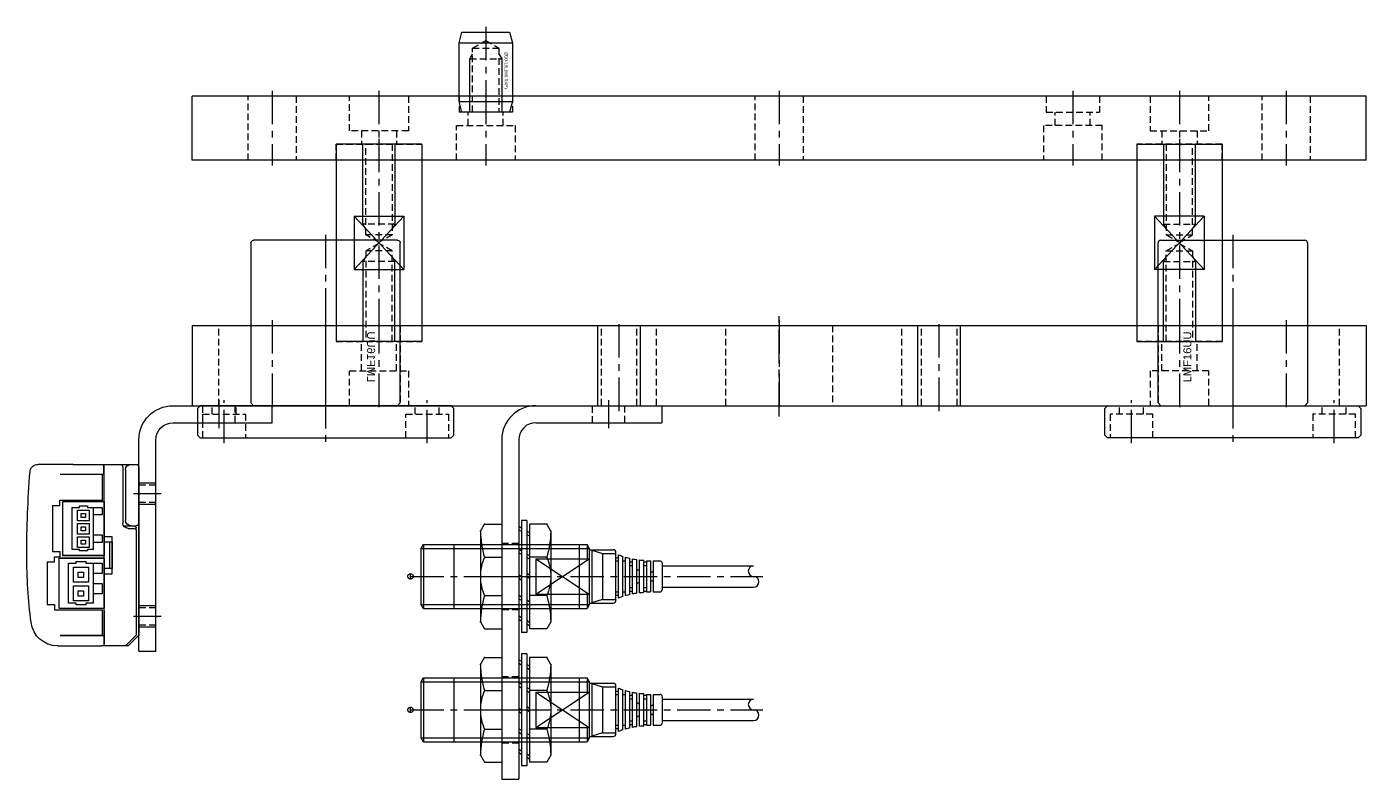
# Model space of a CAD drawing. Header units: inches. Extents: x 0 to 77285, y -118 to 40065.
# Drawn here: x 70566 to 70817, y 25682.2 to 25823.2 of the extents above; entities that cross this region are included whole.
import ezdxf
from ezdxf.enums import TextEntityAlignment as Align

# ---------------------------------------------------------------- set-up
doc = ezdxf.new("R2010")
doc.units = ezdxf.units.IN
doc.header["$LTSCALE"] = 5
doc.header["$MEASUREMENT"] = 0
doc.linetypes.add('CENTER', pattern=[2, 1.25, -0.25, 0.25, -0.25])
doc.linetypes.add('HIDDEN', pattern=[0.375, 0.25, -0.125])
for name, color, linetype in [('11', 1, 'CENTER'), ('22', 2, 'HIDDEN'), ('44', 4, 'Continuous'), ('55', 5, 'Continuous'), ('77', 40, 'HIDDEN'), ('A', 8, 'Continuous'), ('BOM-T', 4, 'Continuous'), ('T', 3, 'Continuous'), ('Y', 60, 'Continuous')]:
    doc.layers.add(name, color=color, linetype=linetype)
doc.styles.get("Standard").update_dxf_attribs({"font": 'arial.ttf'})

# ---------------------------------------------------------------- blocks, each defined once
blk = doc.blocks.new('A$C38c03a7b')
for p, q in [((-5, 13), (-4.46, 15)), ((-5, 2), (-5, 13)), ((-5, 13), (5, 13)), ((-4.46, 15), (4.46, 15)), ((4.46, 15), (5, 13)), ((5, 13), (5, 2)), ((-4.46, 0), (-5, 2)), ((-5, 2), (5, 2)), ((4.46, 0), (-4.46, 0)), ((5, 2), (4.46, 0))]:
    blk.add_line(p, q)
at = {"layer": '11'}
blk.add_line((0, 16), (0, -1), dxfattribs=at)
at = {"layer": '22'}
for p, q in [((-2.46, 12), (0, 13.42)), ((0, 13.42), (2.46, 12)), ((-2.46, 0), (-2.46, 12)), ((-2.46, 12), (2.46, 12)), ((2.46, 12), (2.46, 0)), ((-3, 10), (3, 10))]:
    blk.add_line(p, q, dxfattribs=at)
at = {"layer": 'T'}
for p, q in [((-3, 10), (-2.46, 10.94)), ((2.46, 10.94), (3, 10)), ((-3, 0), (-3, 10)), ((3, 10), (3, 0))]:
    blk.add_line(p, q, dxfattribs=at)
at = {"layer": 'BOM-T', "color": 4}
blk.add_text('%%C10-15L(M6 TAP)', height=0.6, rotation=270, dxfattribs=at).set_placement((3.84, 11.22), align=Align.MIDDLE_LEFT)
blk = doc.blocks.new('A$Ca7f64d89')
for p, q in [((110, 0, 0), (-110, 0, 0)), ((-110, -12, 0), (-110, 0, 0)), ((110, -12, 0), (110, 0, 0)), ((110, -12, 0), (-110, -12, 0))]:
    blk.add_line(p, q)
at = {"layer": '11'}
for p, q in [((-95, 1, 0), (-95, -13, 0)), ((-75, 1), (-75, -13)), ((-55, 1, 0), (-55, -13, 0)), ((0, 1, 0), (0, -13, 0)), ((55, 1, 0), (55, -13, 0)), ((75, 1), (75, -13)), ((95, 1, 0), (95, -13, 0))]:
    blk.add_line(p, q, dxfattribs=at)
at = {"layer": '22'}
for p, q in [((-99.5, -12, 0), (-99.5, 0, 0)), ((-90.5, 0, 0), (-90.5, -12, 0)), ((-60, 0, 0), (-60, -3, 0)), ((-50, 0, 0), (-50, -3, 0)), ((-4.5, -12, 0), (-4.5, 0, 0)), ((4.5, 0, 0), (4.5, -12, 0)), ((50, 0, 0), (50, -3, 0)), ((60, 0, 0), (60, -3, 0)), ((90.5, -12, 0), (90.5, 0, 0)), ((99.5, 0, 0), (99.5, -12, 0)), ((-80.5, -6.5), (-80.5, 0)), ((-69.5, 0), (-69.5, -6.5)), ((69.5, 0), (69.5, -6.5)), ((80.5, -6.5), (80.5, 0)), ((-50, -3, 0), (-60, -3, 0)), ((-58.3, -5.5, 0), (-58.3, -3, 0)), ((-51.7, -5.5, 0), (-51.7, -3, 0)), ((50, -3, 0), (60, -3, 0)), ((51.7, -5.5, 0), (51.7, -3, 0)), ((58.3, -5.5, 0), (58.3, -3, 0)), ((-69.5, -6.5), (-80.5, -6.5)), ((-78.3, -6.5), (-78.3, -9)), ((-71.7, -6.5), (-71.7, -9)), ((-60.5, -12, 0), (-60.5, -5.5, 0)), ((-60.5, -5.5, 0), (-49.5, -5.5, 0)), ((-49.5, -5.5, 0), (-49.5, -12, 0)), ((60.5, -5.5, 0), (49.5, -5.5, 0)), ((49.5, -5.5, 0), (49.5, -12, 0)), ((60.5, -12, 0), (60.5, -5.5, 0)), ((69.5, -6.5), (80.5, -6.5)), ((71.7, -6.5), (71.7, -9)), ((78.3, -6.5), (78.3, -9)), ((-83, -12), (-83, -9)), ((-83, -9), (-67, -9)), ((-67, -9), (-67, -12)), ((83, -9), (67, -9)), ((67, -9), (67, -12)), ((83, -12), (83, -9))]:
    blk.add_line(p, q, dxfattribs=at)
blk = doc.blocks.new('A$Cb0f354e5')
for p, q in [((13, 37, 0), (-3, 37, 0)), ((-3, 37, 0), (-3, 0)), ((13, 37, 0), (13, 0)), ((0.34, 23.5, 0), (9.66, 23.5, 0)), ((0.34, 23.5, 0), (0.34, 13.5, 0)), ((9.66, 23.5, 0), (9.66, 13.5, 0)), ((0.34, 13.5, 0), (9.66, 13.5, 0)), ((13, 0), (-3, 0))]:
    blk.add_line(p, q)
at = {"layer": '11'}
blk.add_line((5, 38, 0), (5, -1), dxfattribs=at)
at = {"layer": '22'}
for p, q in [((2.54, 20, 0), (2.54, 37, 0)), ((7.46, 37, 0), (7.46, 20, 0)), ((8, 22, 0), (2, 22, 0)), ((5, 18.58, 0), (2.54, 20, 0)), ((7.46, 20, 0), (2.54, 20, 0)), ((5, 18.42, 0), (2.54, 17, 0)), ((7.46, 20, 0), (5, 18.58, 0)), ((7.46, 17, 0), (5, 18.42, 0)), ((2.54, 17, 0), (2.54, 0, 0)), ((7.46, 17, 0), (2.54, 17, 0)), ((7.46, 0, 0), (7.46, 17, 0)), ((8, 15, 0), (2, 15, 0))]:
    blk.add_line(p, q, dxfattribs=at)
at = {"layer": 'A'}
for p, q in [((9.66, 13.5, 0), (0.34, 23.5, 0)), ((0.34, 13.5, 0), (9.66, 23.5, 0))]:
    blk.add_line(p, q, dxfattribs=at)
at = {"layer": 'T'}
for p, q in [((2, 22, 0), (2, 37, 0)), ((8, 37, 0), (8, 22, 0)), ((2.54, 21.06, 0), (2, 22, 0)), ((8, 22, 0), (7.46, 21.06, 0)), ((2.54, 15.94, 0), (2, 15, 0)), ((8, 15, 0), (7.46, 15.94, 0)), ((2, 15, 0), (2, 0, 0)), ((8, 0, 0), (8, 15, 0))]:
    blk.add_line(p, q, dxfattribs=at)
blk = doc.blocks.new('A$C348276db')
for p, q in [((15, 15, 3256.04), (15, 0, 3256.04)), ((15, 15, 3256.04), (235, 15, 3256.04)), ((26, 15, 3256.04), (26, 0, 3256.04)), ((54, 15, 3256.04), (54, 0, 3256.04)), ((91.68, 0, 3256.04), (91.68, 15, 3256.04)), ((98.32, 0, 3256.04), (98.32, 15, 3256.04)), ((102, 0, 3256.04), (102, 15, 3256.04)), ((148, 0, 3256.04), (148, 15, 3256.04)), ((151.68, 0, 3256.04), (151.68, 15, 3256.04)), ((158.32, 0, 3256.04), (158.32, 15, 3256.04)), ((196, 15, 3256.04), (196, 0, 3256.04)), ((224, 15, 3256.04), (224, 0, 3256.04)), ((235, 15, 3256.04), (235, 0, 3256.04)), ((15, 0, 3256.04), (235, 0, 3256.04))]:
    blk.add_line(p, q)
at = {"layer": '11'}
for p, q in [((40, 16, 3256.04), (40, -1, 3256.04)), ((95, -1, 3256.04), (95, 16, 3256.04)), ((125, -2, 3256.04), (125, 17, 3256.04)), ((155, -1, 3256.04), (155, 16, 3256.04)), ((210, 16, 3256.04), (210, -1, 3256.04))]:
    blk.add_line(p, q, dxfattribs=at)
at = {"layer": 'T'}
for p, q in [((91, 0, 3256.04), (91, 15, 3256.04)), ((99, 0, 3256.04), (99, 15, 3256.04)), ((151, 0, 3256.04), (151, 15, 3256.04)), ((159, 0, 3256.04), (159, 15, 3256.04))]:
    blk.add_line(p, q, dxfattribs=at)
blk = doc.blocks.new('A$Ccf0fb916')
for p, q in [((-24, 5.5), (-23.5, 6)), ((-24, 0.5), (-24, 5.5)), ((-23.5, 6), (23.5, 6)), ((23.5, 6), (24, 5.5)), ((24, 5.5), (24, 0.5)), ((-23.5, 0), (-24, 0.5)), ((23.5, 0), (-23.5, 0)), ((-13.5, 0), (-14, -0.5)), ((14, -0.5), (13.5, 0)), ((24, 0.5), (23.5, 0)), ((-14, -30.5), (-14, -0.5)), ((14, -0.5), (14, -30.5)), ((13.5, -31), (-13.5, -31))]:
    blk.add_line(p, q)
for centre, start, end in [((-13.5, -30.5), 180, 270), ((13.5, -30.5), 270, 360)]:
    blk.add_arc(centre, 0.5, start, end)
at = {"layer": '11'}
for p, q in [((-19, 7), (-19, -1)), ((0, -32), (0, 7)), ((19, 7), (19, -1))]:
    blk.add_line(p, q, dxfattribs=at)
at = {"layer": '22'}
for p, q in [((-23, 6), (-23, 1.6)), ((-15, 1.6), (-15, 6)), ((15, 6), (15, 1.6)), ((23, 1.6), (23, 6)), ((-23, 1.6), (-15, 1.6)), ((-21.25, 1.6), (-21.25, 0)), ((-16.75, 1.6), (-16.75, 0)), ((15, 1.6), (23, 1.6)), ((16.75, 1.6), (16.75, 0)), ((21.25, 1.6), (21.25, 0))]:
    blk.add_line(p, q, dxfattribs=at)
at = {"layer": 'BOM-T', "color": 4}
blk.add_text('LMF16UU', height=1.5, rotation=270, dxfattribs=at).set_placement((8.52, -4.36), align=Align.MIDDLE_LEFT)
blk = doc.blocks.new('A$C155e952e')
for p, q in [((-4, 18.31), (-3.24, 19.63)), ((-4, 18.31), (-4, 1.31)), ((-3.24, 19.63), (0, 19.63)), ((0, 19.63), (0, 0)), ((-3.24, 13.41), (0, 13.41)), ((-3.24, 6.22), (0, 6.22)), ((-4, 1.31), (-3.24, 0)), ((-3.24, 0), (0, 0))]:
    blk.add_line(p, q)
for centre, radius, start, end in [((17.82, 19.18), 21.84, 182.2649, 195.323), ((4.92, 9.81), 8.92, 156.1938, 179.9413), ((4.92, 9.82), 8.92, 180.0587, 203.8062), ((17.82, 0.45), 21.84, 164.677, 177.7351)]:
    blk.add_arc(centre, radius, start, end)
for p in [(-4, 18.31), (-4, 18.31), (-3.24, 19.63), (-4, 1.31)]:
    blk.add_point(p)
blk = doc.blocks.new('A$C8b6cfe8f')
for p, q in [((0.5, 10.5), (0.5, -10.5)), ((1.5, 10.5), (0.5, 10.5)), ((1.5, 10.5), (1.5, -10.5)), ((0, 9.4), (0.5, 9.1)), ((0, 9.4), (0, 8.76)), ((0, 8.76), (0.5, 8.46)), ((1.5, 8.51), (2, 8.22)), ((1.5, 7.87), (2, 7.58)), ((2, 8.22), (2, 7.58)), ((0, 5.09), (0, 4.45)), ((0, 5.09), (0.5, 4.79)), ((0, 4.45), (0.5, 4.15)), ((1.5, 4.2), (2, 3.91)), ((1.5, 3.56), (2, 3.27)), ((2, 3.91), (2, 3.27)), ((0, 0.32), (0, -0.32)), ((0, 0.32), (0.5, 0.03)), ((1.5, 0.61), (2, 0.32)), ((2, 0.32), (2, -0.32)), ((0, -0.32), (0.5, -0.61)), ((1.5, -0.03), (2, -0.32)), ((0, -3.53), (0, -4.17)), ((0, -3.53), (0.5, -3.83)), ((0, -4.17), (0.5, -4.47)), ((1.5, -4.41), (2, -4.71)), ((2, -4.71), (2, -5.35)), ((0, -7.37), (0, -8.01)), ((0, -7.37), (0.5, -7.67)), ((1.5, -5.05), (2, -5.35)), ((0, -8.01), (0.5, -8.31)), ((1.5, -8.25), (2, -8.55)), ((1.5, -8.89), (2, -9.19)), ((2, -8.55), (2, -9.19)), ((1.5, -10.5), (0.5, -10.5))]:
    blk.add_line(p, q)
blk = doc.blocks.new('A$Ce7fb24a1')
for p, q in [((2.9, 5.25), (3.33, 6)), ((2.9, -5.25), (2.9, 5.25)), ((3.33, 6), (34, 6)), ((3.33, 6), (3.33, -6)), ((34.4, 5.3), (34, 6)), ((34, 6), (34, 3.32)), ((34.4, 5.3), (34.4, -5.3)), ((24.4, 3.32), (34.4, 3.32)), ((24.4, 3.32), (24.4, -3.32)), ((34.4, 5), (34.9, 5)), ((34.4, 5), (38.9, 5)), ((34.9, 5), (34.9, -5)), ((34.9, 4.92), (36.9, 4.3)), ((36.9, 4.3), (36.9, -4.3)), ((36.9, 4.3), (39.4, 4.3)), ((39.4, -4.5), (39.4, 4.5)), ((39.4, 3.5), (39.9, 3.5)), ((39.4, 2.9), (39.9, 2.9)), ((39.9, -4.05), (39.9, 4.05)), ((40.7, -3.76), (40.7, 3.76)), ((40.7, 2.9), (41.2, 2.9)), ((41.2, -3.6), (41.2, 3.6)), ((42, -3.39), (42, 3.39)), ((42, 2.75), (42.5, 2.75)), ((42.5, -3.29), (42.5, 3.29)), ((43.3, -3.15), (43.3, 3.15)), ((43.8, -3.09), (43.8, 3.1)), ((44.6, -3.03), (44.6, 3.03)), ((44.6, 2.75), (45.1, 2.75)), ((45.1, 2.9), (45.9, 2.9)), ((45.1, 2.9), (45.1, -2.9)), ((45.9, 2.9), (45.9, -2.9)), ((46.4, 2.9), (47.6, 2.9)), ((46.4, 2.9), (46.4, -2.9)), ((42, 2.07), (42.5, 2.07)), ((44.6, 2.07), (45.1, 2.07)), ((48.1, -2.4), (48.1, 2.4)), ((48.1, 2), (65.2, 2)), ((42, -2.08), (42.5, -2.08)), ((44.6, -2.08), (45.1, -2.08)), ((48.1, -2), (65.2, -2)), ((24.4, -3.32), (34.4, -3.32)), ((34, -3.32), (34, -6)), ((34.4, -5), (38.9, -5)), ((36.9, -4.3), (34.9, -4.92)), ((36.9, -4.3), (39.4, -4.3)), ((39.4, -2.9), (39.9, -2.9)), ((39.4, -3.5), (39.9, -3.5)), ((40.7, -2.9), (41.2, -2.9)), ((42, -2.75), (42.5, -2.75)), ((44.6, -2.75), (45.1, -2.75)), ((45.1, -2.9), (45.9, -2.9)), ((46.4, -2.9), (47.6, -2.9)), ((3.33, -6), (2.9, -5.25)), ((3.33, -6), (34, -6)), ((34.4, -5.3), (34, -6))]:
    blk.add_line(p, q)
for centre, radius, start, end in [((38.9, 4.5), 0.5, 0, 90), ((45.27, 17.52), 14.5, 248.279, 251.645), ((45.27, 17.52), 14.5, 253.714, 256.982), ((45.27, 17.52), 14.5, 259.002, 262.207), ((45.27, 17.52), 14.5, 264.196, 267.367), ((47.6, 2.4), 0.5, 0, 90), ((43.55, 1.45), 0.25, 180, 270), ((43.55, 1.45), 0.25, 270, 0), ((46.15, 1.05), 0.25, 180, 0), ((65.2, 1), 1, 90, 270), ((65.2, -1), 1, 270, 90), ((43.55, -1.45), 0.25, 90, 180), ((43.55, -1.45), 0.25, 0, 90), ((46.15, -1.05), 0.25, 0, 180), ((47.6, -2.4), 0.5, 270, 0), ((38.9, -4.5), 0.5, 270, 0), ((45.27, -17.52), 14.5, 108.355, 111.721), ((45.27, -17.52), 14.5, 103.018, 106.286), ((45.27, -17.52), 14.5, 97.7934, 100.998), ((45.27, -17.52), 14.5, 92.6334, 95.8036)]:
    blk.add_arc(centre, radius, start, end)
at = {"layer": '11'}
for p, q in [((0.9, -0.5), (0.9, 0.5)), ((0.9, 0), (66.93, 0))]:
    blk.add_line(p, q, dxfattribs=at)
blk.add_circle((0.9, 0), 0.5, dxfattribs=at)
at = {"layer": 'A'}
for p, q in [((9, 6), (9, -6)), ((32.5, 6), (32.5, -6)), ((24.4, 3.32), (34.4, -3.32)), ((24.4, -3.32), (34.4, 3.32))]:
    blk.add_line(p, q, dxfattribs=at)
at = {"layer": 'T'}
for p, q in [((2.9, 5.25), (34.4, 5.25)), ((2.9, -5.25), (34.4, -5.25))]:
    blk.add_line(p, q, dxfattribs=at)
blk = doc.blocks.new('A$C6a460ffd')
for p, q in [((4.8, 51.5), (28.4, 51.5)), ((28.4, 51.5), (28.4, 48.3)), ((4.8, 48.3), (28.4, 48.3)), ((-1.6, 45.1), (-1.6, -18.5)), ((1.6, 45.1), (1.6, -18.5)), ((-1.6, -18.5), (1.6, -18.5))]:
    blk.add_line(p, q)
for radius in [6.4, 3.2]:
    blk.add_arc((4.8, 45.1), radius, 90, 180)
at = {"layer": '11'}
for p, q in [((18.4, 52.5), (18.4, 47.3)), ((-2.6, 19.5), (2.6, 19.5)), ((-2.6, -5.5), (2.6, -5.5))]:
    blk.add_line(p, q, dxfattribs=at)
at = {"layer": '22'}
for p, q in [((15.4, 48.3), (15.4, 51.5)), ((21.4, 51.5), (21.4, 48.3)), ((-1.6, 25.75), (1.6, 25.75)), ((1.6, 13.25), (-1.6, 13.25)), ((-1.6, 0.75), (1.6, 0.75)), ((1.6, -11.75), (-1.6, -11.75))]:
    blk.add_line(p, q, dxfattribs=at)
blk = doc.blocks.new('A$C35e5d4fbE')
for p, q in [((-2, 33.5), (-2, 2)), ((4.5, 34), (-1.5, 34)), ((0.5, 33), (0.5, 23.5)), ((1, 33.5), (1, 23)), ((10.32, 34), (1.5, 34)), ((4.5, 20.5), (4.5, 34)), ((4.5, 0), (4.5, 34)), ((4.6, 34), (4.6, 32.1)), ((10.32, 34), (16.89, 34)), ((4.6, 32.1), (12.73, 32.1)), ((4.6, 32.1), (12.73, 32.1)), ((4.8, 27.27), (4.8, 32.1)), ((4.5, 27.07), (12.3, 27.07)), ((4.5, 27.07), (4.5, 16.92)), ((12.1, 27.07), (4.7, 27.07)), ((12.8, 27.27), (4.8, 27.27)), ((7.65, 25.92), (4.9, 25.92)), ((4.9, 25.92), (4.9, 24.52)), ((6.5, 18.07), (6.5, 25.92)), ((9.5, 25.42), (7.3, 25.42)), ((7.3, 25.42), (7.3, 23.42)), ((9.15, 26.22), (7.65, 26.22)), ((7.65, 26.22), (7.65, 25.92)), ((9.15, 25.92), (9.15, 26.22)), ((10.5, 25.92), (9.15, 25.92)), ((9.5, 23.42), (9.5, 25.42)), ((10.5, 18.07), (10.5, 25.92)), ((12.3, 27.07), (12.3, 16.92)), ((12.8, 26.27), (12.8, 27.27)), ((14.2, 26.27), (12.8, 26.27)), ((14.2, 26.27), (14.2, 17.7)), ((4.9, 24.52), (6.5, 24.52)), ((7.3, 23.42), (9.5, 23.42)), ((9.5, 22.92), (7.3, 22.92)), ((7.3, 22.92), (7.3, 20.92)), ((8.8, 24.82), (8, 24.82)), ((8, 24.82), (8, 24.02)), ((8, 24.02), (8.8, 24.02)), ((8.8, 24.02), (8.8, 24.82)), ((9.5, 20.92), (9.5, 22.92)), ((-0.5, 22.5), (-1.5, 22.5)), ((-1.5, 21.7), (-1.5, 22.1)), ((-1.5, 21.7), (-1.5, 2)), ((-1.2, 22.4), (0.8, 22.4)), ((0, 22), (-1.2, 22)), ((3, 13.5), (3, 20.5)), ((4.5, 20.5), (3, 20.5)), ((6.5, 20.77), (4.9, 20.77)), ((4.9, 20.77), (4.9, 19.37)), ((7.3, 20.92), (9.5, 20.92)), ((9.5, 20.42), (7.3, 20.42)), ((7.3, 20.42), (7.3, 18.42)), ((8.8, 22.32), (8, 22.32)), ((8, 22.32), (8, 21.52)), ((8, 21.52), (8.8, 21.52)), ((8.8, 21.52), (8.8, 22.32)), ((9.5, 18.42), (9.5, 20.42)), ((3, 19.5), (3, 14.5)), ((4.5, 19.5), (3, 19.5)), ((3.5, 19.5), (3.5, 14.5)), ((4.9, 19.37), (6.5, 19.37)), ((6.5, 18.07), (7.65, 18.07)), ((7.3, 18.42), (9.5, 18.42)), ((7.65, 18.07), (7.65, 17.77)), ((7.65, 17.77), (9.15, 17.77)), ((8.8, 19.82), (8, 19.82)), ((8, 19.82), (8, 19.02)), ((8, 19.02), (8.8, 19.02)), ((8.8, 19.02), (8.8, 19.82)), ((9.15, 17.77), (9.15, 18.07)), ((9.15, 18.07), (10.5, 18.07)), ((14.2, 17.7), (12.8, 17.7)), ((12.8, 17.7), (12.8, 16.7)), ((12.3, 16.92), (4.5, 16.92)), ((4.5, 16.43), (13, 16.43)), ((4.5, 16.43), (4.5, 7.03)), ((4.7, 16.92), (12.1, 16.92)), ((12.8, 16.43), (4.7, 16.43)), ((7.95, 15.48), (4.9, 15.48)), ((4.9, 15.48), (4.9, 13.53)), ((6.5, 7.98), (6.5, 15.48)), ((9.75, 15.78), (7.95, 15.78)), ((7.95, 15.78), (7.95, 15.48)), ((9.75, 15.48), (9.75, 15.78)), ((11.2, 15.48), (9.75, 15.48)), ((11.2, 7.98), (11.2, 15.48)), ((13.8, 16.7), (12.8, 16.7)), ((13, 16.43), (13, 7.03)), ((13.8, 15.75), (13.8, 16.7)), ((15, 15.75), (13.8, 15.75)), ((15.2, 15.75), (13.8, 15.75)), ((15.2, 15.75), (15.2, 7.75)), ((3, 14.5), (4.5, 14.5)), ((4.5, 13.5), (3, 13.5)), ((4.5, 14.71), (4.5, 14.71)), ((4.5, 0), (4.5, 13.5)), ((4.9, 13.53), (6.5, 13.53)), ((10.25, 14.73), (7.45, 14.73)), ((7.45, 14.73), (7.45, 11.93)), ((9.35, 13.83), (8.35, 13.83)), ((8.35, 13.83), (8.35, 12.83)), ((8.35, 12.83), (9.35, 12.83)), ((9.35, 12.83), (9.35, 13.83)), ((10.25, 11.93), (10.25, 14.73)), ((6.5, 11.68), (4.9, 11.68)), ((4.9, 11.68), (4.9, 9.73)), ((7.45, 11.93), (10.25, 11.93)), ((10.25, 11.23), (7.45, 11.23)), ((7.45, 11.23), (7.45, 8.43)), ((9.35, 10.33), (8.35, 10.33)), ((8.35, 10.33), (8.35, 9.33)), ((9.35, 9.33), (9.35, 10.33)), ((10.25, 8.43), (10.25, 11.23)), ((4.9, 9.73), (6.5, 9.73)), ((6.5, 7.98), (7.95, 7.98)), ((7.45, 8.43), (10.25, 8.43)), ((7.95, 7.98), (7.95, 7.68)), ((7.95, 7.68), (9.75, 7.68)), ((8.35, 9.33), (9.35, 9.33)), ((9.75, 7.68), (9.75, 7.98)), ((9.75, 7.98), (11.2, 7.98)), ((15.2, 7.75), (13.8, 7.75)), ((13.8, 7.75), (13.8, 6.75)), ((13, 7.03), (4.5, 7.03)), ((4.5, 6.56), (4.5, 0.36)), ((4.8, 1.9), (4.8, 6.75)), ((13.8, 6.75), (4.8, 6.75)), ((0, 0), (-2, 2)), ((-1.5, 2), (0.5, 0)), ((0, 0), (4.5, 0)), ((4.5, 1.9), (12.73, 1.9)), ((4.8, 1.9), (4.5, 1.9)), ((12.73, 1.9), (4.8, 1.9)), ((0.5, 0), (5, 0)), ((13.24, 0), (5, 0))]:
    blk.add_line(p, q)
for centre, radius, start, end in [((-1.5, 33.5), 0.5, 90, 180), ((-0.5, 33), 1, 0, 90), ((1.5, 33.5), 0.5, 90, 180), ((16.89, 32.5), 1.5, 4.4785, 90), ((-181, 17), 200, 0, 4.4785), ((-1.5, 23), 0.5, 180, 270), ((-0.5, 23.5), 1, 270, 0), ((0, 23), 1, 270, 0), ((-1.2, 22.1), 0.3, 90, 180), ((-1.2, 21.7), 0.3, 90, 180), ((-81, 17), 100, 352.7433, 0), ((13.24, 5), 5, 270, 352.7433)]:
    blk.add_arc(centre, radius, start, end)
blk = doc.blocks.new('A$Cdbf0f8cdE')
for p, q in [((18.6, 0), (0, 0)), ((0, -3.2), (0, 0)), ((18.6, -3.2), (0, -3.2)), ((21.8, -46), (21.8, -6.4)), ((25, -46), (25, -6.4)), ((25, -46), (21.8, -46))]:
    blk.add_line(p, q)
for radius in [6.4, 3.2]:
    blk.add_arc((18.6, -6.4), radius, 0, 90)
at = {"layer": '11'}
for p, q in [((10, 1), (10, -4.2)), ((20.8, -16.5), (26, -16.5)), ((20.8, -39.5), (26, -39.5))]:
    blk.add_line(p, q, dxfattribs=at)
at = {"layer": '22'}
for p, q in [((7, 0), (7, -3.2)), ((13, -3.2), (13, 0)), ((21.8, -14.88), (25, -14.88)), ((21.8, -18.12), (25, -18.12)), ((21.8, -37.88), (25, -37.88)), ((21.8, -41.12), (25, -41.12))]:
    blk.add_line(p, q, dxfattribs=at)
at = {"layer": 'T'}
for p, q in [((21.8, -14.5), (25, -14.5)), ((21.8, -18.5), (25, -18.5)), ((21.8, -37.5), (25, -37.5)), ((21.8, -41.5), (25, -41.5))]:
    blk.add_line(p, q, dxfattribs=at)
blk = doc.blocks.new('A$Cb505eb30')
for p, q in [((0, 0), (0, -15)), ((0, 0), (220, 0)), ((220, 0), (220, -15)), ((0, -15), (220, -15))]:
    blk.add_line(p, q)
at = {"layer": '11'}
for p, q in [((15, 1), (15, -16)), ((35, 1), (35, -16)), ((110, 1), (110, -16)), ((185, 1), (185, -16)), ((205, 1), (205, -16))]:
    blk.add_line(p, q, dxfattribs=at)
at = {"layer": '22'}
for p, q in [((5, -15), (5, 0)), ((25, 0), (25, -15)), ((27, 0), (27, -3)), ((43, 0), (43, -3)), ((100, -15), (100, 0)), ((120, 0), (120, -15)), ((177, 0), (177, -3)), ((193, 0), (193, -3)), ((195, 0), (195, -15)), ((215, -15), (215, 0)), ((27, -3), (43, -3)), ((31.7, -8.5), (31.7, -3)), ((38.3, -8.5), (38.3, -3)), ((193, -3), (177, -3)), ((181.7, -8.5), (181.7, -3)), ((188.3, -8.5), (188.3, -3)), ((29.5, -15), (29.5, -8.5)), ((29.5, -8.5), (40.5, -8.5)), ((40.5, -8.5), (40.5, -15)), ((190.5, -8.5), (179.5, -8.5)), ((179.5, -8.5), (179.5, -15)), ((190.5, -15), (190.5, -8.5))]:
    blk.add_line(p, q, dxfattribs=at)

msp = doc.modelspace()

# ---------------------------------------------------------------- block references
for name, p in [('A$Ca7f64d89', (70707.01936958, 25810.20078152, 0)), ('A$Cb0f354e5', (70627.01936958, 25764.20078152)), ('A$Cb505eb30', (70597.01936958, 25767.20078152))]:
    msp.add_blockref(name, p)
at = {"xscale": -1}
msp.add_blockref('A$Cb0f354e5', (70787.01936958, 25764.20078152), dxfattribs=at)
at = {"layer": '44'}
msp.add_blockref('A$C38c03a7b', (70652.01936958, 25807.20078152), dxfattribs=at)
at = {"layer": '44', "xscale": -1, "rotation": 180}
msp.add_blockref('A$Ccf0fb916', (70622.01936958, 25752.20078152), dxfattribs=at)
at = {"layer": '44', "rotation": 180}
msp.add_blockref('A$Ccf0fb916', (70792.01936958, 25752.20078152), dxfattribs=at)
at = {"layer": '55', "xscale": -1}
for name, p in [('A$C35e5d4fbE', (70585.01936958, 25707.20078152)), ('A$C155e952e', (70660.21936958, 25710.38582694)), ('A$C155e952e', (70660.21936958, 25685.38582694))]:
    msp.add_blockref(name, p, dxfattribs=at)
at = {"layer": '55'}
for name, p in [('A$C155e952e', (70655.01936958, 25710.38582694)), ('A$C8b6cfe8f', (70658.21936958, 25720.20078152)), ('A$Ce7fb24a1', (70637.01936958, 25720.20078152)), ('A$C155e952e', (70655.01936958, 25685.38582694)), ('A$C8b6cfe8f', (70658.21936958, 25695.20078152)), ('A$Ce7fb24a1', (70637.01936958, 25695.20078152))]:
    msp.add_blockref(name, p, dxfattribs=at)
at = {"layer": '77'}
msp.add_blockref('A$C348276db', (70582.01936958, 25752.20078152, -3256.03829653), dxfattribs=at)
at = {"layer": 'Y', "xscale": -1}
msp.add_blockref('A$Cdbf0f8cdE', (70612.01936958, 25752.20078152), dxfattribs=at)
at = {"layer": 'Y'}
msp.add_blockref('A$C6a460ffd', (70656.61936958, 25700.70078152), dxfattribs=at)

doc.saveas('drawing.dxf')
